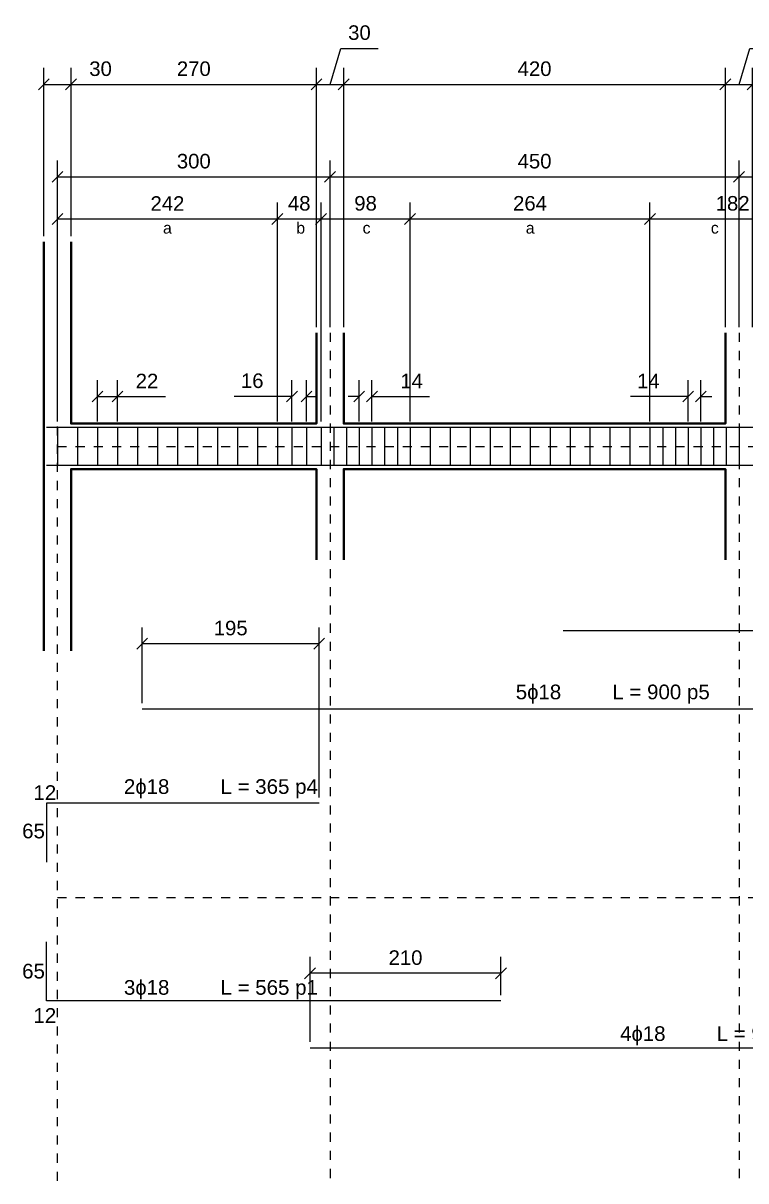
# Model space of a CAD drawing. Header units: millimetres. Extents: x 2008.4 to 2094, y 2341.6 to 2370.3.
# Drawn here: x 2008.38 to 2016.33, y 2357.55 to 2370.29 of the extents above; entities that cross this region are included whole.
import ezdxf

# ---------------------------------------------------------------- set-up
doc = ezdxf.new("R2010")
doc.units = ezdxf.units.MM
doc.header["$LTSCALE"] = 0.025
doc.linetypes.add('ACAD_ISO02W100', pattern=[15, 12, -3])
doc.linetypes.add('ACAD_ISO04W100', pattern=[30, 24, -3, 0, -3])
for name, color, linetype in [('armatura flessione', 1, 'Continuous'), ('armatura taglio', 1, 'Continuous'), ('cls', 3, 'Continuous'), ('proiezioni', 4, 'Continuous'), ('quote', 2, 'Continuous'), ('quote staffe', 2, 'Continuous'), ('testi', 2, 'Continuous'), ('testi staffe', 2, 'Continuous')]:
    doc.layers.add(name, color=color, linetype=linetype)
doc.layers.get('0').off()
doc.styles.get("Standard").update_dxf_attribs({"font": 'arial.ttf'})
doc.dimstyles.new('Quote', dxfattribs={"dimtxt": 0.16, "dimasz": 0.12, "dimexe": 0.18, "dimexo": 0.0625, "dimgap": 0.09, "dimtad": 1, "dimdec": 0, "dimlfac": 100, "dimzin": 0, "dimdsep": 46, "dimtxsty": 'Standard', "dimblk": 'OBLIQUE', "dimcen": 0.09, "dimclrd": 256, "dimclrt": 256, "dimadec": 0, "dimazin": 0, "dimtfac": 1, "dimtdec": 0, "dimtofl": 0, "dimtmove": 0, "dimatfit": 3, "dimldrblk": 'OBLIQUE', "dimfxl": 1, "dimtolj": 1, "dimtzin": 0, "dimlwd": 25, "dimarcsym": 0})

# ---------------------------------------------------------------- blocks, each defined once
blk = doc.blocks.new('_Oblique')
at = {"color": 0, "linetype": 'ByBlock', "lineweight": -2}
blk.add_line((-0.5, -0.5), (0.5, 0.5), dxfattribs=at)
blk = doc.blocks.new('*D4')
at = {"layer": 'Defpoints', "color": 0, "transparency": 16777216}
for p in [(2011.537, 2359.834), (2013.637, 2359.531), (2011.537, 2359.015)]:
    blk.add_point(p, dxfattribs=at)
at = {"layer": 'quote', "color": 0, "lineweight": -2, "transparency": 16777216}
for p, q in [((2011.537, 2359.078), (2011.537, 2360.014)), ((2013.637, 2359.593), (2013.637, 2360.014))]:
    blk.add_line(p, q, dxfattribs=at)
at = {"layer": 'quote', "lineweight": 25, "transparency": 16777216}
blk.add_line((2013.637, 2359.834), (2011.537, 2359.834), dxfattribs=at)
at = {"layer": 'quote', "lineweight": 25, "transparency": 16777216, "xscale": 0.12, "yscale": 0.12, "zscale": 0.12, "rotation": 180}
blk.add_blockref('_Oblique', (2011.537, 2359.834), dxfattribs=at)
at = {"layer": 'quote', "lineweight": 25, "transparency": 16777216, "xscale": 0.12, "yscale": 0.12, "zscale": 0.12}
blk.add_blockref('_Oblique', (2013.637, 2359.834), dxfattribs=at)
at = {"layer": 'quote', "transparency": 16777216, "insert": (2012.587, 2360.005), "char_height": 0.16, "attachment_point": 5}
blk.add_mtext('\\A1;210', dxfattribs=at)
blk = doc.blocks.new('*D9')
at = {"layer": 'Defpoints', "color": 0, "transparency": 16777216}
for p in [(2009.689, 2363.459), (2009.689, 2362.744), (2011.637, 2361.706)]:
    blk.add_point(p, dxfattribs=at)
at = {"layer": 'quote', "color": 0, "lineweight": -2, "transparency": 16777216}
for p, q in [((2009.689, 2362.806), (2009.689, 2363.639)), ((2011.637, 2361.768), (2011.637, 2363.639))]:
    blk.add_line(p, q, dxfattribs=at)
at = {"layer": 'quote', "lineweight": 25, "transparency": 16777216}
blk.add_line((2011.637, 2363.459), (2009.689, 2363.459), dxfattribs=at)
at = {"layer": 'quote', "lineweight": 25, "transparency": 16777216, "xscale": 0.12, "yscale": 0.12, "zscale": 0.12, "rotation": 180}
blk.add_blockref('_Oblique', (2009.689, 2363.459), dxfattribs=at)
at = {"layer": 'quote', "lineweight": 25, "transparency": 16777216, "xscale": 0.12, "yscale": 0.12, "zscale": 0.12}
blk.add_blockref('_Oblique', (2011.637, 2363.459), dxfattribs=at)
at = {"layer": 'quote', "transparency": 16777216, "insert": (2010.663, 2363.631), "char_height": 0.16, "attachment_point": 5}
blk.add_mtext('\\A1;195', dxfattribs=at)
blk = doc.blocks.new('*D10')
at = {"layer": 'Defpoints', "color": 0, "transparency": 16777216}
for p in [(2011.757, 2368.596), (2008.757, 2367.881), (2011.757, 2366.881)]:
    blk.add_point(p, dxfattribs=at)
at = {"layer": 'quote', "color": 0, "lineweight": -2, "transparency": 16777216}
for p, q in [((2008.757, 2367.944), (2008.757, 2368.776)), ((2011.757, 2366.944), (2011.757, 2368.776))]:
    blk.add_line(p, q, dxfattribs=at)
at = {"layer": 'quote', "lineweight": 25, "transparency": 16777216}
blk.add_line((2008.757, 2368.596), (2011.757, 2368.596), dxfattribs=at)
at = {"layer": 'quote', "lineweight": 25, "transparency": 16777216, "xscale": 0.12, "yscale": 0.12, "zscale": 0.12, "rotation": 180}
blk.add_blockref('_Oblique', (2008.757, 2368.596), dxfattribs=at)
at = {"layer": 'quote', "lineweight": 25, "transparency": 16777216, "xscale": 0.12, "yscale": 0.12, "zscale": 0.12}
blk.add_blockref('_Oblique', (2011.757, 2368.596), dxfattribs=at)
at = {"layer": 'quote', "transparency": 16777216, "insert": (2010.257, 2368.768), "char_height": 0.16, "attachment_point": 5}
blk.add_mtext('\\A1;300', dxfattribs=at)
blk = doc.blocks.new('*D11')
at = {"layer": 'Defpoints', "color": 0, "transparency": 16777216}
for p in [(2016.257, 2368.596), (2011.757, 2366.881), (2016.257, 2366.881)]:
    blk.add_point(p, dxfattribs=at)
at = {"layer": 'quote', "color": 0, "lineweight": -2, "transparency": 16777216}
for p, q in [((2011.757, 2366.944), (2011.757, 2368.776)), ((2016.257, 2366.944), (2016.257, 2368.776))]:
    blk.add_line(p, q, dxfattribs=at)
at = {"layer": 'quote', "lineweight": 25, "transparency": 16777216}
blk.add_line((2011.757, 2368.596), (2016.257, 2368.596), dxfattribs=at)
at = {"layer": 'quote', "lineweight": 25, "transparency": 16777216, "xscale": 0.12, "yscale": 0.12, "zscale": 0.12, "rotation": 180}
blk.add_blockref('_Oblique', (2011.757, 2368.596), dxfattribs=at)
at = {"layer": 'quote', "lineweight": 25, "transparency": 16777216, "xscale": 0.12, "yscale": 0.12, "zscale": 0.12}
blk.add_blockref('_Oblique', (2016.257, 2368.596), dxfattribs=at)
at = {"layer": 'quote', "transparency": 16777216, "insert": (2014.007, 2368.768), "char_height": 0.16, "attachment_point": 5}
blk.add_mtext('\\A1;450', dxfattribs=at)
blk = doc.blocks.new('*D12')
at = {"layer": 'Defpoints', "color": 0, "transparency": 16777216}
for p in [(2020.257, 2368.596), (2016.257, 2366.881), (2020.257, 2366.881)]:
    blk.add_point(p, dxfattribs=at)
at = {"layer": 'quote', "color": 0, "lineweight": -2, "transparency": 16777216}
for p, q in [((2016.257, 2366.944), (2016.257, 2368.776)), ((2020.257, 2366.944), (2020.257, 2368.776))]:
    blk.add_line(p, q, dxfattribs=at)
at = {"layer": 'quote', "lineweight": 25, "transparency": 16777216}
blk.add_line((2016.257, 2368.596), (2020.257, 2368.596), dxfattribs=at)
at = {"layer": 'quote', "lineweight": 25, "transparency": 16777216, "xscale": 0.12, "yscale": 0.12, "zscale": 0.12, "rotation": 180}
blk.add_blockref('_Oblique', (2016.257, 2368.596), dxfattribs=at)
at = {"layer": 'quote', "lineweight": 25, "transparency": 16777216, "xscale": 0.12, "yscale": 0.12, "zscale": 0.12}
blk.add_blockref('_Oblique', (2020.257, 2368.596), dxfattribs=at)
at = {"layer": 'quote', "transparency": 16777216, "insert": (2018.257, 2368.768), "char_height": 0.16, "attachment_point": 5}
blk.add_mtext('\\A1;400', dxfattribs=at)
blk = doc.blocks.new('*D16')
at = {"layer": 'Defpoints', "color": 0, "transparency": 16777216}
for p in [(2008.907, 2369.614), (2008.607, 2367.881), (2008.907, 2367.881)]:
    blk.add_point(p, dxfattribs=at)
at = {"layer": 'quote', "color": 0, "lineweight": -2, "transparency": 16777216}
for p, q in [((2008.607, 2367.944), (2008.607, 2369.794)), ((2008.907, 2367.944), (2008.907, 2369.794))]:
    blk.add_line(p, q, dxfattribs=at)
at = {"layer": 'quote', "lineweight": 25, "transparency": 16777216}
for p, q in [((2008.607, 2369.614), (2008.907, 2369.614)), ((2008.907, 2369.614), (2009.436, 2369.614))]:
    blk.add_line(p, q, dxfattribs=at)
at = {"layer": 'quote', "lineweight": 25, "transparency": 16777216, "xscale": 0.12, "yscale": 0.12, "zscale": 0.12, "rotation": 180}
blk.add_blockref('_Oblique', (2008.607, 2369.614), dxfattribs=at)
at = {"layer": 'quote', "lineweight": 25, "transparency": 16777216, "xscale": 0.12, "yscale": 0.12, "zscale": 0.12}
blk.add_blockref('_Oblique', (2008.907, 2369.614), dxfattribs=at)
at = {"layer": 'quote', "transparency": 16777216, "insert": (2009.231, 2369.785), "char_height": 0.16, "attachment_point": 5}
blk.add_mtext('\\A1;30', dxfattribs=at)
blk = doc.blocks.new('*D17')
at = {"layer": 'Defpoints', "color": 0, "transparency": 16777216}
for p in [(2011.607, 2369.614), (2008.907, 2367.881), (2011.607, 2366.881)]:
    blk.add_point(p, dxfattribs=at)
at = {"layer": 'quote', "color": 0, "lineweight": -2, "transparency": 16777216}
for p, q in [((2008.907, 2367.944), (2008.907, 2369.794)), ((2011.607, 2366.944), (2011.607, 2369.794))]:
    blk.add_line(p, q, dxfattribs=at)
at = {"layer": 'quote', "lineweight": 25, "transparency": 16777216}
blk.add_line((2008.907, 2369.614), (2011.607, 2369.614), dxfattribs=at)
at = {"layer": 'quote', "lineweight": 25, "transparency": 16777216, "xscale": 0.12, "yscale": 0.12, "zscale": 0.12, "rotation": 180}
blk.add_blockref('_Oblique', (2008.907, 2369.614), dxfattribs=at)
at = {"layer": 'quote', "lineweight": 25, "transparency": 16777216, "xscale": 0.12, "yscale": 0.12, "zscale": 0.12}
blk.add_blockref('_Oblique', (2011.607, 2369.614), dxfattribs=at)
at = {"layer": 'quote', "transparency": 16777216, "insert": (2010.257, 2369.785), "char_height": 0.16, "attachment_point": 5}
blk.add_mtext('\\A1;270', dxfattribs=at)
blk = doc.blocks.new('*D18')
at = {"layer": 'Defpoints', "color": 0, "transparency": 16777216}
for p in [(2011.907, 2369.614), (2011.607, 2366.881), (2011.907, 2366.881)]:
    blk.add_point(p, dxfattribs=at)
at = {"layer": 'quote', "lineweight": 25, "transparency": 16777216}
for p, q in [((2011.757, 2369.614), (2011.876, 2370.01)), ((2011.876, 2370.01), (2012.285, 2370.01)), ((2011.607, 2369.614), (2011.907, 2369.614))]:
    blk.add_line(p, q, dxfattribs=at)
at = {"layer": 'quote', "color": 0, "lineweight": -2, "transparency": 16777216}
for p, q in [((2011.607, 2366.944), (2011.607, 2369.794)), ((2011.907, 2366.944), (2011.907, 2369.794))]:
    blk.add_line(p, q, dxfattribs=at)
at = {"layer": 'quote', "lineweight": 25, "transparency": 16777216, "xscale": 0.12, "yscale": 0.12, "zscale": 0.12, "rotation": 180}
blk.add_blockref('_Oblique', (2011.607, 2369.614), dxfattribs=at)
at = {"layer": 'quote', "lineweight": 25, "transparency": 16777216, "xscale": 0.12, "yscale": 0.12, "zscale": 0.12}
blk.add_blockref('_Oblique', (2011.907, 2369.614), dxfattribs=at)
at = {"layer": 'quote', "transparency": 16777216, "insert": (2012.08, 2370.182), "char_height": 0.16, "attachment_point": 5}
blk.add_mtext('\\A1;30', dxfattribs=at)
blk = doc.blocks.new('*D19')
at = {"layer": 'Defpoints', "color": 0, "transparency": 16777216}
for p in [(2016.107, 2369.614), (2011.907, 2366.881), (2016.107, 2366.881)]:
    blk.add_point(p, dxfattribs=at)
at = {"layer": 'quote', "color": 0, "lineweight": -2, "transparency": 16777216}
for p, q in [((2011.907, 2366.944), (2011.907, 2369.794)), ((2016.107, 2366.944), (2016.107, 2369.794))]:
    blk.add_line(p, q, dxfattribs=at)
at = {"layer": 'quote', "lineweight": 25, "transparency": 16777216}
blk.add_line((2011.907, 2369.614), (2016.107, 2369.614), dxfattribs=at)
at = {"layer": 'quote', "lineweight": 25, "transparency": 16777216, "xscale": 0.12, "yscale": 0.12, "zscale": 0.12, "rotation": 180}
blk.add_blockref('_Oblique', (2011.907, 2369.614), dxfattribs=at)
at = {"layer": 'quote', "lineweight": 25, "transparency": 16777216, "xscale": 0.12, "yscale": 0.12, "zscale": 0.12}
blk.add_blockref('_Oblique', (2016.107, 2369.614), dxfattribs=at)
at = {"layer": 'quote', "transparency": 16777216, "insert": (2014.007, 2369.785), "char_height": 0.16, "attachment_point": 5}
blk.add_mtext('\\A1;420', dxfattribs=at)
blk = doc.blocks.new('*D20')
at = {"layer": 'Defpoints', "color": 0, "transparency": 16777216}
for p in [(2016.407, 2369.614), (2016.107, 2366.881), (2016.407, 2366.881)]:
    blk.add_point(p, dxfattribs=at)
at = {"layer": 'quote', "lineweight": 25, "transparency": 16777216}
for p, q in [((2016.257, 2369.614), (2016.376, 2370.01)), ((2016.376, 2370.01), (2016.785, 2370.01)), ((2016.107, 2369.614), (2016.407, 2369.614))]:
    blk.add_line(p, q, dxfattribs=at)
at = {"layer": 'quote', "color": 0, "lineweight": -2, "transparency": 16777216}
for p, q in [((2016.107, 2366.944), (2016.107, 2369.794)), ((2016.407, 2366.944), (2016.407, 2369.794))]:
    blk.add_line(p, q, dxfattribs=at)
at = {"layer": 'quote', "lineweight": 25, "transparency": 16777216, "xscale": 0.12, "yscale": 0.12, "zscale": 0.12, "rotation": 180}
blk.add_blockref('_Oblique', (2016.107, 2369.614), dxfattribs=at)
at = {"layer": 'quote', "lineweight": 25, "transparency": 16777216, "xscale": 0.12, "yscale": 0.12, "zscale": 0.12}
blk.add_blockref('_Oblique', (2016.407, 2369.614), dxfattribs=at)
at = {"layer": 'quote', "transparency": 16777216, "insert": (2016.58, 2370.182), "char_height": 0.16, "attachment_point": 5}
blk.add_mtext('\\A1;30', dxfattribs=at)
blk = doc.blocks.new('*D29')
at = {"layer": 'Defpoints', "color": 0, "transparency": 16777216}
for p in [(2009.417, 2366.18), (2009.197, 2365.841), (2009.417, 2365.841)]:
    blk.add_point(p, dxfattribs=at)
at = {"layer": 'quote staffe', "color": 0, "lineweight": -2, "transparency": 16777216}
for p, q in [((2009.197, 2365.904), (2009.197, 2366.36)), ((2009.417, 2365.904), (2009.417, 2366.36))]:
    blk.add_line(p, q, dxfattribs=at)
at = {"layer": 'quote staffe', "lineweight": 25, "transparency": 16777216}
for p, q in [((2009.197, 2366.18), (2009.417, 2366.18)), ((2009.417, 2366.18), (2009.947, 2366.18))]:
    blk.add_line(p, q, dxfattribs=at)
at = {"layer": 'quote staffe', "lineweight": 25, "transparency": 16777216, "xscale": 0.12, "yscale": 0.12, "zscale": 0.12, "rotation": 180}
blk.add_blockref('_Oblique', (2009.197, 2366.18), dxfattribs=at)
at = {"layer": 'quote staffe', "lineweight": 25, "transparency": 16777216, "xscale": 0.12, "yscale": 0.12, "zscale": 0.12}
blk.add_blockref('_Oblique', (2009.417, 2366.18), dxfattribs=at)
at = {"layer": 'quote staffe', "transparency": 16777216, "insert": (2009.742, 2366.35), "char_height": 0.16, "attachment_point": 5}
blk.add_mtext('\\A1;22', dxfattribs=at)
blk = doc.blocks.new('*D30')
at = {"layer": 'Defpoints', "color": 0, "transparency": 16777216}
for p in [(2011.497, 2366.18), (2011.337, 2365.841), (2011.497, 2365.841)]:
    blk.add_point(p, dxfattribs=at)
at = {"layer": 'quote staffe', "color": 0, "lineweight": -2, "transparency": 16777216}
for p, q in [((2011.337, 2365.904), (2011.337, 2366.36)), ((2011.497, 2365.904), (2011.497, 2366.36))]:
    blk.add_line(p, q, dxfattribs=at)
at = {"layer": 'quote staffe', "lineweight": 25, "transparency": 16777216}
for p, q in [((2011.337, 2366.18), (2010.703, 2366.18)), ((2011.497, 2366.18), (2011.617, 2366.18))]:
    blk.add_line(p, q, dxfattribs=at)
at = {"layer": 'quote staffe', "lineweight": 25, "transparency": 16777216, "xscale": 0.12, "yscale": 0.12, "zscale": 0.12}
blk.add_blockref('_Oblique', (2011.337, 2366.18), dxfattribs=at)
at = {"layer": 'quote staffe', "lineweight": 25, "transparency": 16777216, "xscale": 0.12, "yscale": 0.12, "zscale": 0.12, "rotation": 180}
blk.add_blockref('_Oblique', (2011.497, 2366.18), dxfattribs=at)
at = {"layer": 'quote staffe', "transparency": 16777216, "insert": (2010.9, 2366.352), "char_height": 0.16, "attachment_point": 5}
blk.add_mtext('\\A1;16', dxfattribs=at)
blk = doc.blocks.new('*D31')
at = {"layer": 'Defpoints', "color": 0, "transparency": 16777216}
for p in [(2012.217, 2366.18), (2012.077, 2365.841), (2012.217, 2365.841)]:
    blk.add_point(p, dxfattribs=at)
at = {"layer": 'quote staffe', "color": 0, "lineweight": -2, "transparency": 16777216}
for p, q in [((2012.077, 2365.904), (2012.077, 2366.36)), ((2012.217, 2365.904), (2012.217, 2366.36))]:
    blk.add_line(p, q, dxfattribs=at)
at = {"layer": 'quote staffe', "lineweight": 25, "transparency": 16777216}
for p, q in [((2012.077, 2366.18), (2011.957, 2366.18)), ((2012.217, 2366.18), (2012.851, 2366.18))]:
    blk.add_line(p, q, dxfattribs=at)
at = {"layer": 'quote staffe', "lineweight": 25, "transparency": 16777216, "xscale": 0.12, "yscale": 0.12, "zscale": 0.12}
blk.add_blockref('_Oblique', (2012.077, 2366.18), dxfattribs=at)
at = {"layer": 'quote staffe', "lineweight": 25, "transparency": 16777216, "xscale": 0.12, "yscale": 0.12, "zscale": 0.12, "rotation": 180}
blk.add_blockref('_Oblique', (2012.217, 2366.18), dxfattribs=at)
at = {"layer": 'quote staffe', "transparency": 16777216, "insert": (2012.654, 2366.35), "char_height": 0.16, "attachment_point": 5}
blk.add_mtext('\\A1;14', dxfattribs=at)
blk = doc.blocks.new('*D32')
at = {"layer": 'Defpoints', "color": 0, "transparency": 16777216}
for p in [(2015.697, 2366.18), (2015.697, 2365.841), (2015.837, 2365.841)]:
    blk.add_point(p, dxfattribs=at)
at = {"layer": 'quote staffe', "color": 0, "lineweight": -2, "transparency": 16777216}
for p, q in [((2015.697, 2365.904), (2015.697, 2366.36)), ((2015.837, 2365.904), (2015.837, 2366.36))]:
    blk.add_line(p, q, dxfattribs=at)
at = {"layer": 'quote staffe', "lineweight": 25, "transparency": 16777216}
for p, q in [((2015.697, 2366.18), (2015.064, 2366.18)), ((2015.837, 2366.18), (2015.957, 2366.18))]:
    blk.add_line(p, q, dxfattribs=at)
at = {"layer": 'quote staffe', "lineweight": 25, "transparency": 16777216, "xscale": 0.12, "yscale": 0.12, "zscale": 0.12}
blk.add_blockref('_Oblique', (2015.697, 2366.18), dxfattribs=at)
at = {"layer": 'quote staffe', "lineweight": 25, "transparency": 16777216, "xscale": 0.12, "yscale": 0.12, "zscale": 0.12, "rotation": 180}
blk.add_blockref('_Oblique', (2015.837, 2366.18), dxfattribs=at)
at = {"layer": 'quote staffe', "transparency": 16777216, "insert": (2015.26, 2366.35), "char_height": 0.16, "attachment_point": 5}
blk.add_mtext('\\A1;14', dxfattribs=at)
blk = doc.blocks.new('*D39')
at = {"layer": 'Defpoints', "color": 0, "transparency": 16777216}
for p in [(2011.177, 2368.133), (2008.757, 2365.841), (2011.177, 2365.841)]:
    blk.add_point(p, dxfattribs=at)
at = {"layer": 'quote staffe', "color": 0, "lineweight": -2, "transparency": 16777216}
for p, q in [((2008.757, 2365.904), (2008.757, 2368.313)), ((2011.177, 2365.904), (2011.177, 2368.313))]:
    blk.add_line(p, q, dxfattribs=at)
at = {"layer": 'quote staffe', "lineweight": 25, "transparency": 16777216}
blk.add_line((2008.757, 2368.133), (2011.177, 2368.133), dxfattribs=at)
at = {"layer": 'quote staffe', "lineweight": 25, "transparency": 16777216, "xscale": 0.12, "yscale": 0.12, "zscale": 0.12, "rotation": 180}
blk.add_blockref('_Oblique', (2008.757, 2368.133), dxfattribs=at)
at = {"layer": 'quote staffe', "lineweight": 25, "transparency": 16777216, "xscale": 0.12, "yscale": 0.12, "zscale": 0.12}
blk.add_blockref('_Oblique', (2011.177, 2368.133), dxfattribs=at)
at = {"layer": 'quote staffe', "transparency": 16777216, "insert": (2009.967, 2368.303), "char_height": 0.16, "attachment_point": 5}
blk.add_mtext('\\A1;242', dxfattribs=at)
blk = doc.blocks.new('*D40')
at = {"layer": 'Defpoints', "color": 0, "transparency": 16777216}
for p in [(2011.657, 2368.133), (2011.177, 2365.841), (2011.657, 2365.841)]:
    blk.add_point(p, dxfattribs=at)
at = {"layer": 'quote staffe', "color": 0, "lineweight": -2, "transparency": 16777216}
for p, q in [((2011.177, 2365.904), (2011.177, 2368.313)), ((2011.657, 2365.904), (2011.657, 2368.313))]:
    blk.add_line(p, q, dxfattribs=at)
at = {"layer": 'quote staffe', "lineweight": 25, "transparency": 16777216}
blk.add_line((2011.177, 2368.133), (2011.657, 2368.133), dxfattribs=at)
at = {"layer": 'quote staffe', "lineweight": 25, "transparency": 16777216, "xscale": 0.12, "yscale": 0.12, "zscale": 0.12, "rotation": 180}
blk.add_blockref('_Oblique', (2011.177, 2368.133), dxfattribs=at)
at = {"layer": 'quote staffe', "lineweight": 25, "transparency": 16777216, "xscale": 0.12, "yscale": 0.12, "zscale": 0.12}
blk.add_blockref('_Oblique', (2011.657, 2368.133), dxfattribs=at)
at = {"layer": 'quote staffe', "transparency": 16777216, "insert": (2011.417, 2368.304), "char_height": 0.16, "attachment_point": 5}
blk.add_mtext('\\A1;48', dxfattribs=at)
blk = doc.blocks.new('*D41')
at = {"layer": 'Defpoints', "color": 0, "transparency": 16777216}
for p in [(2012.637, 2368.133), (2011.657, 2365.841), (2012.637, 2365.841)]:
    blk.add_point(p, dxfattribs=at)
at = {"layer": 'quote staffe', "color": 0, "lineweight": -2, "transparency": 16777216}
for p, q in [((2011.657, 2365.904), (2011.657, 2368.313)), ((2012.637, 2365.904), (2012.637, 2368.313))]:
    blk.add_line(p, q, dxfattribs=at)
at = {"layer": 'quote staffe', "lineweight": 25, "transparency": 16777216}
blk.add_line((2011.657, 2368.133), (2012.637, 2368.133), dxfattribs=at)
at = {"layer": 'quote staffe', "lineweight": 25, "transparency": 16777216, "xscale": 0.12, "yscale": 0.12, "zscale": 0.12, "rotation": 180}
blk.add_blockref('_Oblique', (2011.657, 2368.133), dxfattribs=at)
at = {"layer": 'quote staffe', "lineweight": 25, "transparency": 16777216, "xscale": 0.12, "yscale": 0.12, "zscale": 0.12}
blk.add_blockref('_Oblique', (2012.637, 2368.133), dxfattribs=at)
at = {"layer": 'quote staffe', "transparency": 16777216, "insert": (2012.147, 2368.304), "char_height": 0.16, "attachment_point": 5}
blk.add_mtext('\\A1;98', dxfattribs=at)
blk = doc.blocks.new('*D42')
at = {"layer": 'Defpoints', "color": 0, "transparency": 16777216}
for p in [(2015.277, 2368.133), (2012.637, 2365.841), (2015.277, 2365.841)]:
    blk.add_point(p, dxfattribs=at)
at = {"layer": 'quote staffe', "color": 0, "lineweight": -2, "transparency": 16777216}
for p, q in [((2012.637, 2365.904), (2012.637, 2368.313)), ((2015.277, 2365.904), (2015.277, 2368.313))]:
    blk.add_line(p, q, dxfattribs=at)
at = {"layer": 'quote staffe', "lineweight": 25, "transparency": 16777216}
blk.add_line((2012.637, 2368.133), (2015.277, 2368.133), dxfattribs=at)
at = {"layer": 'quote staffe', "lineweight": 25, "transparency": 16777216, "xscale": 0.12, "yscale": 0.12, "zscale": 0.12, "rotation": 180}
blk.add_blockref('_Oblique', (2012.637, 2368.133), dxfattribs=at)
at = {"layer": 'quote staffe', "lineweight": 25, "transparency": 16777216, "xscale": 0.12, "yscale": 0.12, "zscale": 0.12}
blk.add_blockref('_Oblique', (2015.277, 2368.133), dxfattribs=at)
at = {"layer": 'quote staffe', "transparency": 16777216, "insert": (2013.957, 2368.304), "char_height": 0.16, "attachment_point": 5}
blk.add_mtext('\\A1;264', dxfattribs=at)
blk = doc.blocks.new('*D43')
at = {"layer": 'Defpoints', "color": 0, "transparency": 16777216}
for p in [(2017.097, 2368.133), (2015.277, 2365.841), (2017.097, 2365.841)]:
    blk.add_point(p, dxfattribs=at)
at = {"layer": 'quote staffe', "color": 0, "lineweight": -2, "transparency": 16777216}
for p, q in [((2015.277, 2365.904), (2015.277, 2368.313)), ((2017.097, 2365.904), (2017.097, 2368.313))]:
    blk.add_line(p, q, dxfattribs=at)
at = {"layer": 'quote staffe', "lineweight": 25, "transparency": 16777216}
blk.add_line((2015.277, 2368.133), (2017.097, 2368.133), dxfattribs=at)
at = {"layer": 'quote staffe', "lineweight": 25, "transparency": 16777216, "xscale": 0.12, "yscale": 0.12, "zscale": 0.12, "rotation": 180}
blk.add_blockref('_Oblique', (2015.277, 2368.133), dxfattribs=at)
at = {"layer": 'quote staffe', "lineweight": 25, "transparency": 16777216, "xscale": 0.12, "yscale": 0.12, "zscale": 0.12}
blk.add_blockref('_Oblique', (2017.097, 2368.133), dxfattribs=at)
at = {"layer": 'quote staffe', "transparency": 16777216, "insert": (2016.187, 2368.304), "char_height": 0.16, "attachment_point": 5}
blk.add_mtext('\\A1;182', dxfattribs=at)

msp = doc.modelspace()

# ---------------------------------------------------------------- linework, layer by layer
at = {"layer": 'armatura flessione'}
for points in [[(2008.637, 2365.841), (2035.527, 2365.841)], [(2035.527, 2365.421), (2008.637, 2365.421)], [(2014.32, 2363.604), (2022.82, 2363.604)], [(2009.689, 2362.744), (2018.689, 2362.744)], [(2011.637, 2361.706), (2008.637, 2361.706), (2008.637, 2361.706), (2008.637, 2361.706), (2008.637, 2361.056)], [(2013.637, 2359.531), (2008.637, 2359.531), (2008.637, 2359.531), (2008.637, 2359.531), (2008.637, 2360.181)], [(2011.537, 2359.015), (2020.537, 2359.015)]]:
    msp.add_lwpolyline(points, dxfattribs=at)
at = {"layer": 'armatura taglio'}
for p, q in [((2008.757, 2365.841), (2008.757, 2365.421)), ((2008.977, 2365.841), (2008.977, 2365.421)), ((2009.197, 2365.841), (2009.197, 2365.421)), ((2009.417, 2365.841), (2009.417, 2365.421)), ((2009.637, 2365.841), (2009.637, 2365.421)), ((2009.857, 2365.841), (2009.857, 2365.421)), ((2010.077, 2365.841), (2010.077, 2365.421)), ((2010.297, 2365.841), (2010.297, 2365.421)), ((2010.517, 2365.841), (2010.517, 2365.421)), ((2010.737, 2365.841), (2010.737, 2365.421)), ((2010.957, 2365.841), (2010.957, 2365.421)), ((2011.177, 2365.841), (2011.177, 2365.421)), ((2011.337, 2365.841), (2011.337, 2365.421)), ((2011.497, 2365.841), (2011.497, 2365.421)), ((2011.657, 2365.841), (2011.657, 2365.421)), ((2011.797, 2365.841), (2011.797, 2365.421)), ((2011.937, 2365.841), (2011.937, 2365.421)), ((2012.077, 2365.841), (2012.077, 2365.421)), ((2012.217, 2365.841), (2012.217, 2365.421)), ((2012.357, 2365.841), (2012.357, 2365.421)), ((2012.497, 2365.841), (2012.497, 2365.421)), ((2012.637, 2365.841), (2012.637, 2365.421)), ((2012.857, 2365.841), (2012.857, 2365.421)), ((2013.077, 2365.841), (2013.077, 2365.421)), ((2013.297, 2365.841), (2013.297, 2365.421)), ((2013.517, 2365.841), (2013.517, 2365.421)), ((2013.737, 2365.841), (2013.737, 2365.421)), ((2013.957, 2365.841), (2013.957, 2365.421)), ((2014.177, 2365.841), (2014.177, 2365.421)), ((2014.397, 2365.841), (2014.397, 2365.421)), ((2014.617, 2365.841), (2014.617, 2365.421)), ((2014.837, 2365.841), (2014.837, 2365.421)), ((2015.057, 2365.841), (2015.057, 2365.421)), ((2015.277, 2365.841), (2015.277, 2365.421)), ((2015.417, 2365.841), (2015.417, 2365.421)), ((2015.557, 2365.841), (2015.557, 2365.421)), ((2015.697, 2365.841), (2015.697, 2365.421)), ((2015.837, 2365.841), (2015.837, 2365.421)), ((2015.977, 2365.841), (2015.977, 2365.421)), ((2016.117, 2365.841), (2016.117, 2365.421)), ((2016.257, 2365.841), (2016.257, 2365.421))]:
    msp.add_line(p, q, dxfattribs=at)
at = {"layer": 'cls', "lineweight": 40}
msp.add_line((2008.607, 2367.881), (2008.607, 2363.381), dxfattribs=at)
for points in [[(2008.907, 2367.881), (2008.907, 2365.881), (2011.607, 2365.881), (2011.607, 2366.881)], [(2011.907, 2366.881), (2011.907, 2365.881), (2016.107, 2365.881), (2016.107, 2366.881)], [(2008.907, 2363.381), (2008.907, 2365.381), (2011.607, 2365.381), (2011.607, 2364.381)], [(2011.907, 2364.381), (2011.907, 2365.381), (2016.107, 2365.381), (2016.107, 2364.381)]]:
    msp.add_lwpolyline(points, dxfattribs=at)
at = {"layer": 'proiezioni', "color": 4, "linetype": 'ACAD_ISO02W100', "ltscale": 0.025}
for p, q in [((2008.757, 2357.55), (2008.757, 2367.881)), ((2011.757, 2366.881), (2011.757, 2357.55)), ((2016.257, 2366.881), (2016.257, 2357.55)), ((2008.757, 2365.631), (2035.557, 2365.631))]:
    msp.add_line(p, q, dxfattribs=at)
at = {"layer": 'proiezioni', "linetype": 'ACAD_ISO04W100', "ltscale": 0.015}
msp.add_line((2008.757, 2360.669), (2035.407, 2360.669), dxfattribs=at)

# ---------------------------------------------------------------- texts
at = {"layer": 'testi', "char_height": 0.125, "attachment_point": 1}
for s, insert in [('{\\H1.29167x;5ɸ18^I L = 900 p5}', (2013.8, 2363.01)), ('{\\H1.29167x;12}', (2008.492, 2361.902)), ('{\\H1.29167x;2ɸ18^I L = 365 p4}', (2009.488, 2361.969)), ('{\\H1.29167x;65}', (2008.368, 2361.48)), ('{\\H1.29167x;65}', (2008.368, 2359.938)), ('{\\H1.29167x;3ɸ18^I L = 565 p1}', (2009.488, 2359.759)), ('{\\H1.29167x;12}', (2008.492, 2359.45)), ('{\\H1.29167x;4ɸ18^I L = 900 p2}', (2014.948, 2359.251))]:
    msp.add_mtext_dynamic_manual_height_columns(s, width=2.68204, gutter_width=0.625, heights=[0], dxfattribs=dict(at, insert=insert))
at = {"layer": 'testi staffe', "char_height": 0.125, "attachment_point": 1}
for s, insert in [('b', (2011.385, 2368.097)), ('a', (2009.918, 2368.097)), ('c', (2012.115, 2368.097)), ('a', (2013.91, 2368.097)), ('c', (2015.947, 2368.097))]:
    msp.add_mtext_dynamic_manual_height_columns(s, width=0.19985, gutter_width=0.625, heights=[0], dxfattribs=dict(at, insert=insert))

# ---------------------------------------------------------------- dimensions: what is measured, and where the dimension line sits
at = {"layer": 'quote'}
for base, p1, p2, picture, middle in [((2011.907, 2369.614), (2011.607, 2366.881), (2011.907, 2366.881), '*D18', (2011.966, 2370.182)), ((2016.407, 2369.614), (2016.107, 2366.881), (2016.407, 2366.881), '*D20', (2016.466, 2370.182)), ((2011.607, 2369.614), (2008.907, 2367.881), (2011.607, 2366.881), '*D17', (2010.257, 2369.785)), ((2016.107, 2369.614), (2011.907, 2366.881), (2016.107, 2366.881), '*D19', (2014.007, 2369.785))]:
    dim = msp.add_linear_dim(base=base, p1=p1, p2=p2, dimstyle='Quote', override={"dimtmove": 1}, dxfattribs=at)
    dim.commit()
    dim.dimension.update_dxf_attribs({"geometry": picture, "text_midpoint": middle})
for base, p1, p2, picture, middle in [((2008.907, 2369.614), (2008.607, 2367.881), (2008.907, 2367.881), '*D16', (2009.231, 2369.785)), ((2011.757, 2368.596), (2008.757, 2367.881), (2011.757, 2366.881), '*D10', (2010.257, 2368.768)), ((2016.257, 2368.596), (2011.757, 2366.881), (2016.257, 2366.881), '*D11', (2014.007, 2368.768)), ((2020.257, 2368.596), (2016.257, 2366.881), (2020.257, 2366.881), '*D12', (2018.257, 2368.768)), ((2009.689, 2363.459), (2011.637, 2361.706), (2009.689, 2362.744), '*D9', (2010.663, 2363.631)), ((2011.537, 2359.834), (2013.637, 2359.531), (2011.537, 2359.015), '*D4', (2012.587, 2360.005))]:
    dim = msp.add_linear_dim(base=base, p1=p1, p2=p2, dimstyle='Quote', dxfattribs=at)
    dim.commit()
    dim.dimension.update_dxf_attribs({"geometry": picture, "text_midpoint": middle})
at = {"layer": 'quote staffe'}
for base, p1, p2, picture, middle in [((2011.177, 2368.133), (2008.757, 2365.841), (2011.177, 2365.841), '*D39', (2009.967, 2368.303)), ((2011.657, 2368.133), (2011.177, 2365.841), (2011.657, 2365.841), '*D40', (2011.417, 2368.304)), ((2012.637, 2368.133), (2011.657, 2365.841), (2012.637, 2365.841), '*D41', (2012.147, 2368.304)), ((2015.277, 2368.133), (2012.637, 2365.841), (2015.277, 2365.841), '*D42', (2013.957, 2368.304)), ((2017.097, 2368.133), (2015.277, 2365.841), (2017.097, 2365.841), '*D43', (2016.187, 2368.304)), ((2009.417, 2366.18), (2009.197, 2365.841), (2009.417, 2365.841), '*D29', (2009.742, 2366.35)), ((2012.217, 2366.18), (2012.077, 2365.841), (2012.217, 2365.841), '*D31', (2012.654, 2366.35)), ((2015.697, 2366.18), (2015.837, 2365.841), (2015.697, 2365.841), '*D32', (2015.26, 2366.35))]:
    dim = msp.add_linear_dim(base=base, p1=p1, p2=p2, dimstyle='Quote', dxfattribs=at)
    dim.commit()
    dim.dimension.update_dxf_attribs({"geometry": picture, "text_midpoint": middle})
dim = msp.add_linear_dim(base=(2011.497, 2366.18), p1=(2011.337, 2365.841), p2=(2011.497, 2365.841), dimstyle='Quote', dxfattribs=at)
dim.commit()
dim.dimension.update_dxf_attribs({"geometry": '*D30', "text_midpoint": (2010.9, 2366.18), "dimtype": 160})

doc.saveas('drawing.dxf')
